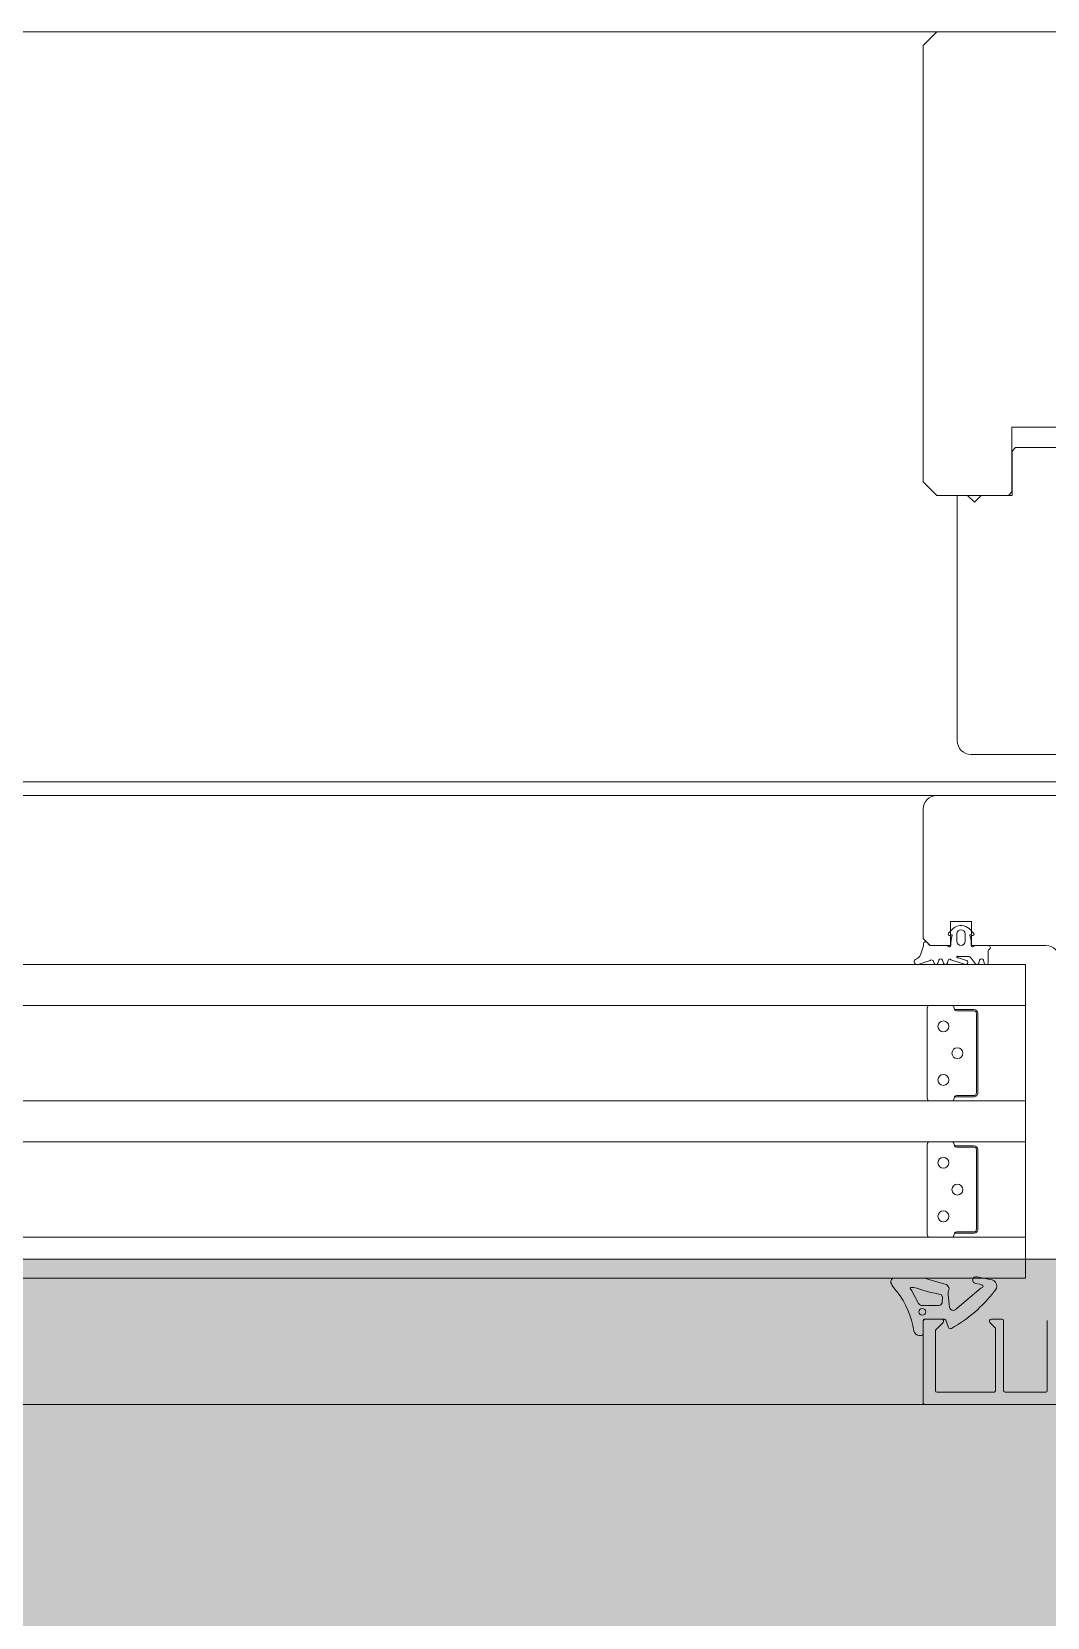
# Model space of a CAD drawing. Header units: metres. Extents: x 0.003 to 0.843, y 0.003 to 0.597.
# Drawn here: x 0.526445 to 0.529424, y 0.162189 to 0.16684 of the extents above; entities that cross this region are included whole.
import ezdxf

# ---------------------------------------------------------------- set-up
doc = ezdxf.new("R2010")
doc.units = ezdxf.units.M
for name, pattern in [('AUSGEZOGEN', [0]), ('STRICHLINIE', [19.049999999999997, 12.7, -6.35]), ('STRICHPUNKT', [25.4, 12.7, -6.35, 0, -6.35])]:
    doc.linetypes.add(name, pattern=pattern)
for name, color, linetype, lineweight in [('Bodenplatte', 7, 'AUSGEZOGEN', 18), ('Decke', 7, 'AUSGEZOGEN', 35), ('Fenster', 7, 'AUSGEZOGEN', 18), ('Wand Beton bewehrt', 7, 'AUSGEZOGEN', 35)]:
    doc.layers.add(name, color=color, linetype=linetype, lineweight=lineweight)

msp = doc.modelspace()

# ---------------------------------------------------------------- hatches: boundary and pattern name
at = {"layer": 'Bodenplatte', "linetype": 'AUSGEZOGEN', "lineweight": 13}
msp.add_hatch(color=71, dxfattribs=at).paths.add_polyline_path([(0.3183599929511546, 0.1632399964183569), (0.3183599929511546, 0.1616399964541197), (0.6303599859774118, 0.1616399964541197), (0.6303599859774118, 0.1632399964183569)])

# ---------------------------------------------------------------- linework, layer by layer
at = {"layer": 'Bodenplatte', "color": 92, "linetype": 'STRICHLINIE', "lineweight": 18}
msp.add_line((0.6303599859774118, 0.1632399964183569), (0.3183599929511546, 0.1632399964183569), dxfattribs=at)
at = {"layer": 'Decke', "color": 92, "linetype": 'STRICHPUNKT', "lineweight": 18}
msp.add_line((0.6303599859774118, 0.1632399964183569), (0.3183599929511546, 0.1632399964183569), dxfattribs=at)
at = {"layer": 'Fenster', "color": 7, "linetype": 'AUSGEZOGEN', "lineweight": 13}
for p, q in [((0.5290999763693864, 0.1668399924944147), (0.4983799889969587, 0.1668399882749745)), ((0.5290999763693864, 0.1668399924944147), (0.5290599763007041, 0.1667999925648846)), ((0.5305199763376445, 0.1668399900244604), (0.5290999763693864, 0.1668399924944147)), ((0.5290599763007041, 0.1667999925648846), (0.5290599740742665, 0.1655199925934967)), ((0.5293199740162728, 0.1654899921419224), (0.5293199743467595, 0.1656799921376756)), ((0.5293199743467595, 0.1656799921376756), (0.5295199743422888, 0.1656799917897948)), ((0.5293309742421493, 0.1656199921198831), (0.5293209742249787, 0.1656099921375008)), ((0.5293209742249787, 0.1656099921375008), (0.5293209739988562, 0.1654799921404065)), ((0.5295089742381703, 0.1656199918102688), (0.5293309742421493, 0.1656199921198831)), ((0.5290599740742665, 0.1655199925934967), (0.5290999740037963, 0.1654799925248153)), ((0.5290999740037963, 0.1654799925248153), (0.5293099739991021, 0.16547999215954)), ((0.5291599740024551, 0.1654799924204508), (0.529159972750084, 0.164759992436545)), ((0.5291899740017846, 0.1654799923682686), (0.5291599740024551, 0.1654799924204508)), ((0.5292099739665495, 0.1654599923339274), (0.5291899740017846, 0.1654799923682686)), ((0.5292299740008904, 0.1654799922986926), (0.5292099739665495, 0.1654599923339274)), ((0.5293209739988562, 0.1654799921404065), (0.5292299740008904, 0.1654799922986926)), ((0.5293099739991021, 0.16547999215954), (0.5293199740162728, 0.1654899921419224)), ((0.5291999726796136, 0.1647199923678632), (0.5296684067021493, 0.1647199915530669)), ((0.4998799631241544, 0.1645999914828827), (0.5290999724822113, 0.1645999983113912)), ((0.5298899724577631, 0.1645999898290416), (0.5290999724821988, 0.1645999912049847)), ((0.5290599724134395, 0.1645599912757293), (0.5290599717495813, 0.1641799912841352)), ((0.5291399717129122, 0.1641599911450576), (0.5291399718349963, 0.164229991143493)), ((0.5291399718349963, 0.164229991143493), (0.5292019718336103, 0.1642299910353618)), ((0.5291732340875589, 0.1642180208110504), (0.5291687095387324, 0.1642180176085153)), ((0.5292019718336103, 0.1642299910353618), (0.5292019717115262, 0.1641599910369264)), ((0.5290599717495813, 0.1641799912841352), (0.5290799717142534, 0.1641599912497009)), ((0.5290759561336917, 0.1641625497957857), (0.5290718866436632, 0.1641683616513729)), ((0.5291475017822316, 0.1642092177316604), (0.5291341259436558, 0.164195824167517)), ((0.5291389584568761, 0.1641895348366407), (0.5291419572268401, 0.164191268626801)), ((0.5291589555992835, 0.1641940129591399), (0.5291589696661368, 0.1641720097902998)), ((0.5291829662427278, 0.1641720251315597), (0.5291829514824097, 0.1641941583048619)), ((0.5292078253440624, 0.1641958240428021), (0.5291944495508158, 0.1642092176522152)), ((0.52919999404546, 0.1641912685285906), (0.5292029928095564, 0.1641895347282821)), ((0.5290401344124334, 0.1641206184779135), (0.5290347850008686, 0.1641171647172646)), ((0.5290608154860933, 0.1641585258899736), (0.5290516572115186, 0.164132611396482)), ((0.5290609717257513, 0.164164921274753), (0.5290609717224478, 0.1641629689278225)), ((0.5290609717224478, 0.1641629689278225), (0.5290609717191512, 0.1641610208337679)), ((0.5290799717142534, 0.1641599912497009), (0.5291399717129122, 0.1641599911450576)), ((0.5291271858745648, 0.1641599911695094), (0.5290808710419359, 0.1641599912459119)), ((0.529161749027902, 0.1641279911096813), (0.5291920525074532, 0.1641279910584022)), ((0.5291842659742555, 0.1641168871250675), (0.52916682935195, 0.1641230698272516)), ((0.5292007127528361, 0.1641229910438583), (0.5292122597310756, 0.1641069910173988)), ((0.5292019717115262, 0.1641599910369264), (0.5294199717066533, 0.1641599906567217)), ((0.5292509719195433, 0.1641599909460397), (0.5292147652918793, 0.1641599910213068)), ((0.5292509716298709, 0.1641099909518239), (0.529250971687499, 0.1641448257059319)), ((0.5293599716088715, 0.1641039867184218), (0.4996199521966636, 0.1641039807944212)), ((0.5290452591069856, 0.1641039913088966), (0.5290806619869217, 0.1641159723207038)), ((0.529090432664924, 0.1641130309604501), (0.52909166325291, 0.1641084383124767)), ((0.5291032543625666, 0.1641084382928616), (0.5291054211373672, 0.1641165247517711)), ((0.5291170122470237, 0.1641165247321569), (0.5291191789944567, 0.1641084382659138)), ((0.5291307701041131, 0.1641084382462996), (0.5291329368789138, 0.164116524705209)), ((0.5291411040629773, 0.1641175441069122), (0.5291840944019104, 0.1641039910678196)), ((0.5292232514406588, 0.1641084380844959), (0.5292254182154598, 0.1641165245434058)), ((0.5292370093251161, 0.1641165245237908), (0.5292391760725489, 0.1641084380575481)), ((0.5293599716088785, 0.1641039907629247), (0.52935997140015, 0.1639839907656069)), ((0.4996199519879349, 0.1639839807971039), (0.5293599714001429, 0.1639839867211045)), ((0.5290793714064224, 0.1639839912536836), (0.5291429714050004, 0.1639839911430577)), ((0.5293599709131168, 0.1637039907718659), (0.52935997140015, 0.1639839907656069)), ((0.529071570933131, 0.1637117912733361), (0.5290715713930293, 0.1639761912674253)), ((0.529150771391259, 0.1639761911296651), (0.529150771391259, 0.1639761911296651)), ((0.5291521713832984, 0.1639716324279698), (0.5291521713837484, 0.1639718911273259)), ((0.5291521713837484, 0.1639718911273259), (0.5292085713824877, 0.1639718910292232)), ((0.5291585713773431, 0.1639682911162741), (0.5292085713762256, 0.1639682910293036)), ((0.5292085713762256, 0.1639682910293036), (0.5291585713773431, 0.1639682911162741)), ((0.529216371362484, 0.1639604910159106), (0.5292163709572024, 0.1637274910211195)), ((0.5292163709572024, 0.1637274910211195), (0.529216371362484, 0.1639604910159106)), ((0.5292199713624036, 0.1639604910096487), (0.5292199709571223, 0.1637274910148572)), ((0.4996199515009018, 0.1637039808033628), (0.5293599709131096, 0.1637039867273629)), ((0.5291429709179676, 0.1637039911493171), (0.5290793709193894, 0.163703991259943)), ((0.5291507709315346, 0.1637118911355729), (0.5291507709315346, 0.1637118911355729)), ((0.5291521709388087, 0.1637160911330434), (0.5291521709392587, 0.1637163498323998)), ((0.5292085709375478, 0.1637160910349416), (0.5291521709388087, 0.1637160911330434)), ((0.5292085709438097, 0.1637196910348603), (0.5291585709449276, 0.1637196911218307)), ((0.5291585709449276, 0.1637196911218307), (0.5292085709438097, 0.1637196910348603)), ((0.5293599707043881, 0.1635839907745485), (0.5293599709131168, 0.1637039907718659)), ((0.5293599707043811, 0.1635839867300461), (0.4996199512921734, 0.1635839808060451)), ((0.5290715702373693, 0.1633117912822773), (0.5290715706972678, 0.1635761912763669)), ((0.5290793707106607, 0.1635839912626252), (0.5291429707092389, 0.1635839911519993)), ((0.5291507706954972, 0.1635761911386062), (0.5291507706954972, 0.1635761911386062)), ((0.5291521706875365, 0.1635716324369104), (0.5291521706879867, 0.1635718911362669)), ((0.5291521706879867, 0.1635718911362669), (0.5292085706867259, 0.1635718910381647)), ((0.5291585706815816, 0.1635682911252151), (0.5292085706804639, 0.1635682910382457)), ((0.5292085706804639, 0.1635682910382457), (0.5291585706815816, 0.1635682911252151)), ((0.5293599702173551, 0.163303990780807), (0.5293599707043881, 0.1635839907745485)), ((0.5292163706667222, 0.1635604910248526), (0.5292163702614409, 0.1633274910300607)), ((0.5292163702614409, 0.1633274910300607), (0.5292163706667222, 0.1635604910248526)), ((0.5292199706666416, 0.1635604910185907), (0.5292199702613607, 0.1633274910237987)), ((0.4996199508051399, 0.1633039808123035), (0.529359970217348, 0.163303986736305)), ((0.5291429702222058, 0.1633039911582583), (0.5290793702236276, 0.1633039912688841)), ((0.529150770235773, 0.1633118911445136), (0.529150770235773, 0.1633118911445136)), ((0.5291521702430471, 0.163316091141985), (0.529152170243497, 0.1633163498413415)), ((0.5292085702417864, 0.1633160910438828), (0.5291521702430471, 0.163316091141985)), ((0.529208570248048, 0.1633196910438024), (0.5291585702491656, 0.1633196911307719)), ((0.5291585702491656, 0.1633196911307719), (0.529208570248048, 0.1633196910438024)), ((0.5293599700086267, 0.1631839907834892), (0.5293599702173551, 0.163303990780807)), ((0.5293599700086195, 0.1631839867389872), (0.4996199505964116, 0.1631839808149862)), ((0.5289710087868875, 0.1631598811857175), (0.5289683469935066, 0.1631642022736196)), ((0.5289747557414765, 0.1631838953832349), (0.5290562148787243, 0.1631838952415438)), ((0.5290236328812483, 0.1631570775669047), (0.5290218658939189, 0.1631533438069446)), ((0.5290218658939189, 0.1631533438069446), (0.5290263317496375, 0.1631470578215026)), ((0.5290321332185823, 0.1631565445333577), (0.5290236328812483, 0.1631570775669047)), ((0.5290263317496375, 0.1631470578215026), (0.5290462468484882, 0.1631096043393427)), ((0.5290409180336907, 0.1631544130415955), (0.5290321332185823, 0.1631565445333577)), ((0.5290561179001166, 0.163149968711311), (0.5290409180336907, 0.1631544130415955)), ((0.5290718651716113, 0.1631451358840422), (0.5290561179001166, 0.163149968711311)), ((0.5290822423899786, 0.1631422650058735), (0.5290718651716113, 0.1631451358840422)), ((0.5290795290897232, 0.1631791803457386), (0.5291244712266225, 0.1631664562495607)), ((0.529132791650809, 0.1631425709908777), (0.5291327916381535, 0.1631352952842822)), ((0.5291539660188487, 0.1630912300842006), (0.5292288172170119, 0.1631549707802024)), ((0.5292259671893034, 0.1631661727420624), (0.5292131749312836, 0.163168744467389)), ((0.5292171168045401, 0.1631883521641603), (0.5292566441220377, 0.163180405704014)), ((0.5292330547304567, 0.1631632251851716), (0.5292259671893034, 0.1631661727420624)), ((0.5292288172170119, 0.1631549707802024), (0.5292329084813169, 0.1631564230237695)), ((0.5292329084813169, 0.1631564230237695), (0.52923466072295, 0.1631574970514148)), ((0.5292353464093599, 0.1631615083328134), (0.5292330547304567, 0.1631632251851716)), ((0.52923466072295, 0.1631574970514148), (0.5292361184814607, 0.1631594027571196)), ((0.5292361184814607, 0.1631594027571196), (0.5292353464093599, 0.1631615083328134)), ((0.5290587307584281, 0.1631038845808553), (0.5291050610767352, 0.1631038844641303)), ((0.5290940558889891, 0.1631401601043004), (0.5290822423899786, 0.1631422650058735)), ((0.5290940744563798, 0.1631401600376471), (0.529113121299251, 0.1631348748678479)), ((0.5291062844683377, 0.1631041137931484), (0.529105061076737, 0.1631038844641303)), ((0.5291071406467912, 0.163104325579483), (0.5291062844683377, 0.1631041137931484)), ((0.5291085903358184, 0.1631047541877542), (0.5291071406467912, 0.163104325579483)), ((0.5291100821331883, 0.1631053010888341), (0.5291085903358184, 0.1631047541877542)), ((0.5291117924352113, 0.1631060984527203), (0.5291100821331883, 0.1631053010888341)), ((0.5291154810089388, 0.1631117735033399), (0.5291117924352113, 0.1631060984527203)), ((0.529113121299251, 0.1631348748678479), (0.5291168542961407, 0.1631283596879516)), ((0.5291168542961407, 0.1631283596879516), (0.5291154810089388, 0.1631117735033399)), ((0.5291327916381535, 0.1631352952842822), (0.5291369919669865, 0.1630986817188205)), ((0.5290599685485211, 0.1628179913223736), (0.5290599689694567, 0.1630599913250426)), ((0.5290599697894705, 0.163057271290907), (0.5290599697252708, 0.1630203621521351)), ((0.5290639689763253, 0.1630639913179953), (0.5291139689752073, 0.1630639912310253)), ((0.5291222278873624, 0.1630638951271084), (0.5290665937454858, 0.1630638952238783)), ((0.5291182115979834, 0.1630537485831874), (0.529097726281435, 0.1630332633379035)), ((0.5291337829507397, 0.163039842964582), (0.5291259866505611, 0.1630612632471157)), ((0.5292719689298747, 0.163037505663071), (0.5292557263135352, 0.1630537483359149)), ((0.5292599689719436, 0.1630639909689931), (0.5292919689712285, 0.163063990913332)), ((0.5292959689641815, 0.163059990906464), (0.5292959686058641, 0.1628539909191482)), ((0.5294239694316276, 0.1628539906965025), (0.5294239697899445, 0.1630599906877979)), ((0.5290559697184025, 0.1630163621591824), (0.5290484459378315, 0.1630163621722691)), ((0.5290959689147817, 0.1630290207003682), (0.5290959686103348, 0.1628539912670285)), ((0.5292719686106682, 0.1628539909608935), (0.5292719689298747, 0.163037505663071)), ((0.5290999686032879, 0.1628499912601606), (0.5292679686038001, 0.1628499909679408)), ((0.5292999685988171, 0.1628499909122798), (0.5294199694247591, 0.1628499907035498)), ((0.5290639685414741, 0.1628139913155051), (0.4999159507789949, 0.1628139843617742)), ((0.53055596964861, 0.162813988720312), (0.5290639685414741, 0.1628139913155051))]:
    msp.add_line(p, q, dxfattribs=at)
for centre, radius in [((0.5291191712985595, 0.16392249118583), 1.599999964237213e-05), ((0.5291603711610953, 0.1638439911159211), 1.599999964237213e-05), ((0.529119171025473, 0.1637654911893391), 1.599999964237213e-05), ((0.5291191706027977, 0.1635224911947711), 1.599999964237213e-05), ((0.5291603704653335, 0.1634439911248627), 1.599999964237213e-05), ((0.5291191703297112, 0.1633654911982811), 1.599999964237213e-05), ((0.5290573322486661, 0.1630854391237089), 9.951991738439433e-06)]:
    msp.add_circle(centre, radius, dxfattribs=at)
for centre, radius, start, end in [((0.5291999727491897, 0.164759992366969), 3.999999910593032e-05, 179.9999003386106, 269.9999003395432), ((0.5290999724125458, 0.1645599912058787), 3.999999910593032e-05, 89.99990022901895, 179.9998999480736), ((0.5291687290432889, 0.164188015253198), 3.000236165644154e-05, 90.03724802960704, 135.0334656300585), ((0.5291732144743098, 0.1641880075109974), 3.001330646088998e-05, 44.96634045723138, 89.96255805763373), ((0.5290669717255216, 0.1641649202013795), 5.999999865903836e-06, 34.99990034533072, 179.9897500465845), ((0.5291369559199648, 0.1641929973905721), 3.999929225091269e-06, 135.0324055229284, 300.0425553599396), ((0.5292210959081309, 0.1641639950916751), 8.021383202929643e-05, 161.7762439254565, 182.720182023282), ((0.5291429586722296, 0.1641895376975766), 1.99975219618e-06, 346.7768187486475, 120.051931766812), ((0.5291709539322688, 0.1641940210101042), 1.199833568615641e-05, 0.6556394184572472, 180.0384458609731), ((0.5291709679129241, 0.1641720823873306), 1.19984664144861e-05, 180.3466717089035, 359.7265878488918), ((0.5291989925942125, 0.1641895376027555), 1.999752196213105e-06, 59.94787431750105, 193.2229873385421), ((0.5291208552718646, 0.1641639952613026), 8.021383202948764e-05, 357.2789485916437, 18.22356216216323), ((0.5292049953581865, 0.1641929972754346), 3.999929225092771e-06, 239.9572507285515, 44.96740056441383), ((0.5290353212537358, 0.1641367749753326), 1.685819994912878e-05, 286.5892440451768, 345.7013324186352), ((0.5290409717195981, 0.1641610208676115), 1.999999955336422e-05, 352.8337455743034, 9.695125123660006e-05), ((0.5290808710518333, 0.1641659912457776), 5.999999865911402e-06, 214.9999003453307, 269.9999054834544), ((0.5291112166895677, 0.1641149718277278), 5.99999986592597e-06, 14.999903043699, 164.9999030431531), ((0.5291271858576428, 0.1641499911697328), 9.999999776539726e-06, 45.62214828006961, 89.99990304333282), ((0.5291372317710128, 0.1641153415243111), 4.45488666257836e-06, 29.63147531696068, 164.5978856594377), ((0.5291369771685508, 0.1641599974620761), 3.999845071054933e-06, 225.6221482800667, 2.734403584727272), ((0.5291606012318468, 0.1641261187828285), 2.196142897805106e-06, 58.49037504414539, 269.8166429110657), ((0.5291622544363634, 0.1641128413549422), 1.120497650215132e-05, 65.90233940129177, 98.52084474297764), ((0.5291920524905309, 0.1641179910586251), 9.999999776428021e-06, 29.99990304329141, 89.99990304333282), ((0.5292049739979723, 0.1641599973469851), 3.999845012336788e-06, 177.2789482608848, 314.3776574773266), ((0.5292147652749571, 0.1641499910215302), 9.999999776518972e-06, 89.99990304396893, 134.3776578071605), ((0.52923121376766, 0.1641149716193617), 5.999999865885808e-06, 14.99990304344298, 164.9999030436651), ((0.5292509719070702, 0.1641539909461725), 5.99999986588471e-06, 293.5768058407762, 89.99988089140508), ((0.5292549716874099, 0.1641448256991624), 3.999999910624642e-06, 113.5768058414828, 179.9999030412305), ((0.5294199716368911, 0.1641199906576152), 3.999999910593032e-05, 9.99279960037514e-05, 89.99990007301274), ((0.52904243658204, 0.1641124977913923), 8.96252707212366e-06, 148.6197486214655, 288.3562936319265), ((0.5290846371074681, 0.1641114780560214), 5.999999865881322e-06, 14.999903043955, 131.492354771823), ((0.529097458810366, 0.1641099912169047), 5.999999865885974e-06, 194.999903043699, 344.9999030436835), ((0.5291249745519128, 0.1641099911703426), 5.999999865885974e-06, 194.999903043699, 344.9999030434091), ((0.5291844885151508, 0.1641104349943839), 6.455967380041497e-06, 266.5001257231222, 91.97540968840066), ((0.5292174558884588, 0.1641099910085389), 5.999999865883179e-06, 209.9999030436269, 344.9999030439211), ((0.5292449716300051, 0.1641099909619769), 5.999999865896488e-06, 194.999903043699, 9.69550104212329e-05), ((0.5290793713928549, 0.1639761912538578), 7.799999825662962e-06, 89.99990033854012, 179.9999003422677), ((0.5291429713914335, 0.1639761911432319), 7.799999825662962e-06, 9.9657732298288e-05, 89.99990033854012), ((0.5291585713909109, 0.1639760911160992), 7.799999825663531e-06, 179.9999003422677, 269.99990033854), ((0.5291585713909109, 0.1639760911160992), 7.799999825662962e-06, 214.8637382932636, 269.99990033854), ((0.5292085713626584, 0.1639604910294778), 1.139999974518432e-05, 9.966138939567454e-05, 89.9999003392698), ((0.5292085713626584, 0.1639604910294778), 7.799999825662962e-06, 9.9657732298288e-05, 89.99990033935566), ((0.5292085713626584, 0.1639604910294778), 7.799999825653868e-06, 9.9657732298288e-05, 89.99990033935566), ((0.5290793709329566, 0.1637117912597682), 7.799999825662962e-06, 179.9999003422677, 269.9999003393556), ((0.5291429709315352, 0.1637117911491417), 7.799999825662962e-06, 269.9999003393556, 9.9657732298288e-05), ((0.5291585709313603, 0.163711891122005), 7.799999825662962e-06, 89.99990033935566, 179.9999003422677), ((0.5291585709313603, 0.163711891122005), 7.799999825663252e-06, 89.99990033935566, 145.1360623853069), ((0.5292085709573774, 0.1637274910346863), 7.799999825653868e-06, 269.99990033854, 9.9657732298288e-05), ((0.5292085709573774, 0.1637274910346863), 1.139999974518432e-05, 269.9999003392698, 9.966138939567454e-05), ((0.5292085709573774, 0.1637274910346863), 7.799999825662962e-06, 269.99990033854, 9.9657732298288e-05), ((0.5290793706970937, 0.1635761912627989), 7.799999825662962e-06, 89.99990033935566, 179.9999003422677), ((0.5291429706956718, 0.163576191152173), 7.799999825662962e-06, 9.9657732298288e-05, 89.99990033935566), ((0.5291585706951492, 0.1635760911250403), 7.799999825663531e-06, 179.9999003422677, 269.9999003393556), ((0.5291585706951492, 0.1635760911250403), 7.799999825662962e-06, 214.863738293897, 269.9999003393556), ((0.5292085706668966, 0.1635604910384194), 1.139999974518432e-05, 9.966138939567454e-05, 89.9999003392698), ((0.5292085706668966, 0.1635604910384194), 7.799999825662962e-06, 9.9657732298288e-05, 89.99990033935566), ((0.5292085706668966, 0.1635604910384194), 7.799999825653868e-06, 9.9657732298288e-05, 89.99990033935566), ((0.5290793702371946, 0.1633117912687093), 7.799999825662962e-06, 179.9999003422677, 269.9999003393556), ((0.5291429702357732, 0.1633117911580829), 7.799999825662962e-06, 269.9999003393556, 9.9657732298288e-05), ((0.5291585702355985, 0.1633118911309465), 7.799999825644773e-06, 89.99990033935566, 179.9999003422677), ((0.5291585702355985, 0.1633118911309465), 7.799999825663252e-06, 89.99990033935566, 145.1360623851396), ((0.5292085702616156, 0.1633274910436275), 7.799999825653868e-06, 269.9999003393556, 9.9657732298288e-05), ((0.5292085702616156, 0.1633274910436275), 1.139999974518432e-05, 269.9999003392698, 9.966138939567454e-05), ((0.5292085702616156, 0.1633274910436275), 7.799999825662962e-06, 269.9999003393556, 9.9657732298288e-05), ((0.5289747557240828, 0.1631738953834578), 9.999999776484742e-06, 89.99990033922516, 199.0257043071717), ((0.5289959428047764, 0.1631812013140115), 3.241135871724434e-05, 199.0257043071327, 211.633100385255), ((0.529044566607739, 0.1632051928584064), 8.639386951827381e-05, 211.6331003853645, 224.3833749565381), ((0.5287857194539033, 0.1629910403514295), 0.000249961633308081, 8.845852261484326, 37.9511622364374), ((0.5290562146960308, 0.1631238948492768), 6.000039226772655e-05, 67.13440738241964, 89.99982554177926), ((0.5291202648505342, 0.163151599121214), 1.544110949683923e-05, 324.2195106862742, 74.19202895119172), ((0.5289390765348856, 0.1634006172528606), 0.0004168665193343189, 299.2311852757553, 322.2048103484626), ((0.5292151458735693, 0.1631785483146363), 1.000000171806752e-05, 78.63297947260456, 258.6329133449938), ((0.5292555933100828, 0.1631604333259224), 2.000000230956683e-05, 310.1425971007017, 86.9882590987718), ((0.5290584124783588, 0.1631196734367576), 1.579206360546857e-05, 219.6134552081639, 271.1548420744384), ((0.5291482027099005, 0.1631011602466878), 1.14814570972573e-05, 192.4667047584503, 300.1302003002845), ((0.5290639689693676, 0.1630599913180844), 3.99999991059849e-06, 89.99990033890711, 179.9999003386106), ((0.5290665937339641, 0.1630572712793845), 6.623944493432686e-06, 89.99994393841271, 179.9999003386106), ((0.5291139689647711, 0.163057991231159), 5.999999865802238e-06, 314.9999003385507, 89.99990034049738), ((0.5291222278820822, 0.1630598951724086), 3.999996110593225e-06, 19.99993085993685, 89.99994393948867), ((0.5292599689615074, 0.1630579909691268), 5.999999865882603e-06, 89.9999003394372, 224.9999003393004), ((0.5292919689642711, 0.1630599909134215), 3.999999910534825e-06, 9.966138939567454e-05, 89.99990034208766), ((0.529048445965662, 0.1630323621719102), 1.599999964237577e-05, 190.3827220236533, 269.9999003397022), ((0.5290559697253602, 0.1630203621590921), 3.999999910603036e-06, 269.9999003389071, 9.966138939567454e-05), ((0.5291019689146478, 0.1630290206899312), 5.999999865899485e-06, 134.999900339113, 179.9999003422677), ((0.5291394211101517, 0.1630418950749194), 5.999999865888938e-06, 199.9998935398616, 302.5228321183867), ((0.5290639685484317, 0.1628179913154153), 3.999999910534825e-06, 179.9999003386106, 269.9999003389071), ((0.5290999686102453, 0.1628539912600708), 3.999999910675797e-06, 179.9999003386106, 269.9999003404974), ((0.529267968610758, 0.1628539909678501), 3.999999910516636e-06, 269.9999003389071, 9.966138939567454e-05), ((0.5292999686057747, 0.16285399091219), 3.99999991061668e-06, 179.9999003386106, 269.9999003389071), ((0.529419969431717, 0.1628539907034596), 3.999999910571205e-06, 269.9999003389071, 9.966138939567454e-05)]:
    msp.add_arc(centre, radius, start, end, dxfattribs=at)
at = {"layer": 'Wand Beton bewehrt', "color": 180, "linetype": 'STRICHPUNKT', "lineweight": 18}
for p, q in [((0.5627599874883895, 0.1646399963870617), (0.4968599889613691, 0.1646399963870617)), ((0.4991599889099601, 0.1632399964183542), (0.5604599875397986, 0.1632399964183542))]:
    msp.add_line(p, q, dxfattribs=at)

doc.saveas('drawing.dxf')
